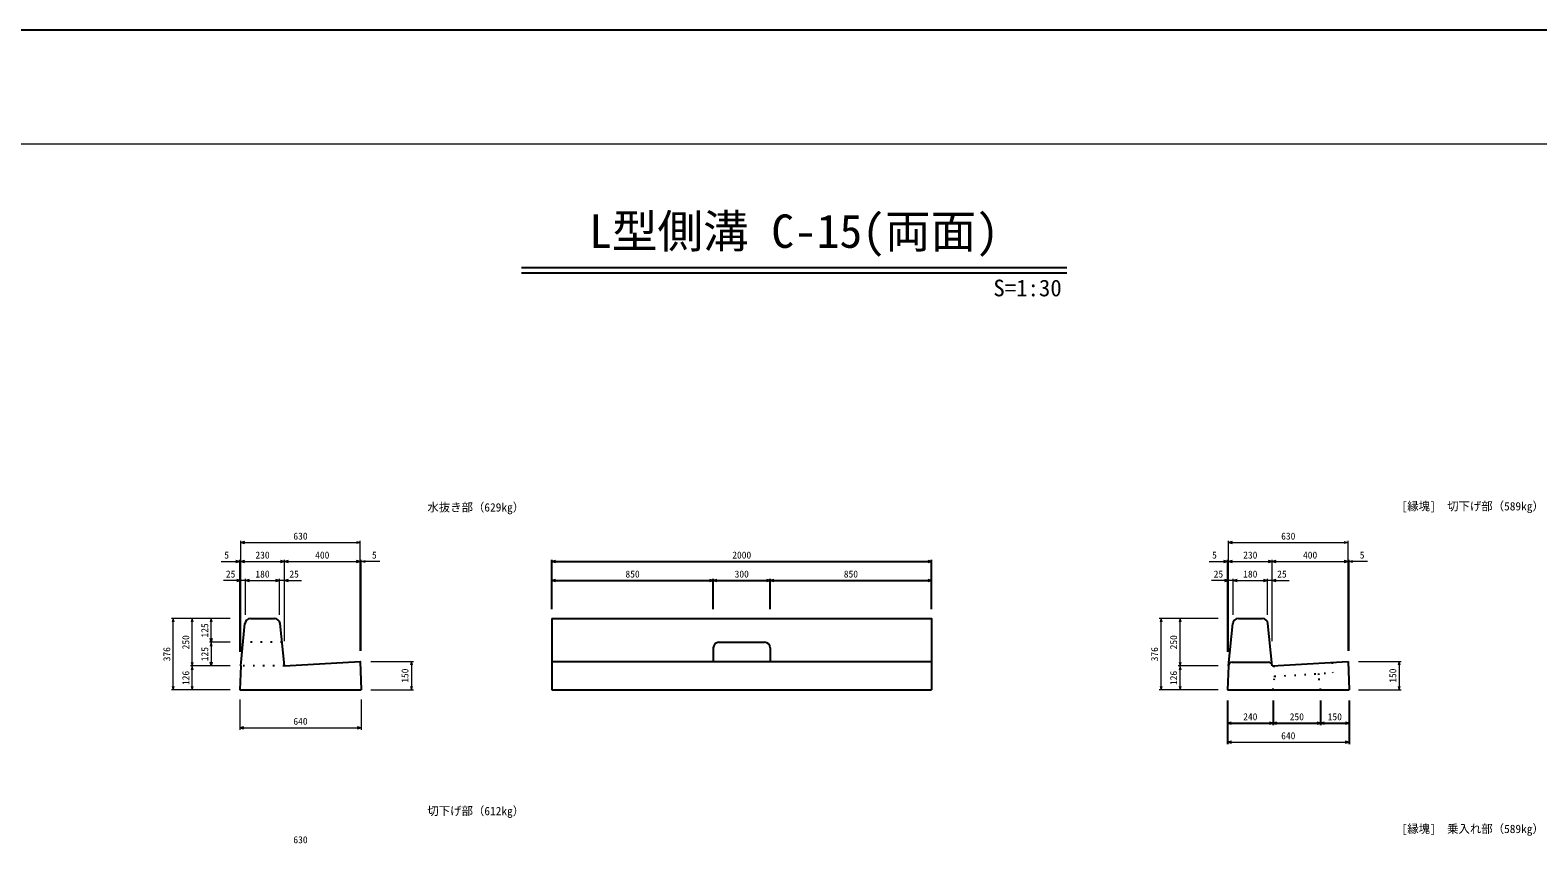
# Model space of a CAD drawing. Units: millimetres, scale not verified. Extents: x -12600 to 12600, y -8910 to 8910.
# Drawn here: x -4024 to 3917, y 4622 to 8910 of the extents above; entities that cross this region are included whole.
import ezdxf
from ezdxf.enums import TextEntityAlignment as Align

# ---------------------------------------------------------------- set-up
doc = ezdxf.new("R2010")
doc.units = ezdxf.units.MM
doc.header["$LTSCALE"] = 30
doc.linetypes.add('DOTTED', pattern=[1.75, 0.25, -1.5])
for name, color, linetype, lineweight in [('0-0_DIM', 7, 'Continuous', 13), ('0-1_Defpoints', 5, 'Continuous', 25), ('0-5_OUTLINE', 3, 'Continuous', 25), ('0-6_OUTLINE2', 4, 'DOTTED', 25), ('0-7_TXT', 7, 'Continuous', 25), ('0-8_WAKU', 3, 'Continuous', 13)]:
    doc.layers.add(name, color=color, linetype=linetype, lineweight=lineweight)
doc.styles.add('ＭＳ ゴシック', font='')
doc.styles.get('ＭＳ ゴシック').set_extended_font_data('MS Gothic')

msp = doc.modelspace()

# ---------------------------------------------------------------- linework, layer by layer
at = {"layer": '0-0_DIM'}
for p, q in [((-2915.43, 5635.02), (-2915.43, 6219.75)), ((-2915.43, 6209.75), (-2285.43, 6209.75)), ((-2285.43, 5639.93), (-2285.43, 6219.75)), ((2287.77, 5635.02), (2287.77, 6219.75)), ((2287.77, 6209.75), (2917.77, 6209.75)), ((2917.77, 5639.93), (2917.77, 6219.75)), ((-2920.43, 5635.02), (-2920.43, 6119.75)), ((-2685.43, 5691.16), (-2685.43, 6119.75)), ((-2280.43, 5639.93), (-2280.43, 6119.75)), ((2282.77, 5635.02), (2282.77, 6119.75)), ((2517.77, 5691.16), (2517.77, 6119.75)), ((2922.77, 5639.93), (2922.77, 6119.75)), ((-3018.13, 6109.75), (-2920.43, 6109.75)), ((-2915.43, 6109.75), (-2685.43, 6109.75)), ((-2685.43, 6109.75), (-2285.43, 6109.75)), ((-2182.73, 6109.75), (-2280.43, 6109.75)), ((2185.07, 6109.75), (2282.77, 6109.75)), ((2287.77, 6109.75), (2517.77, 6109.75)), ((2517.77, 6109.75), (2917.77, 6109.75)), ((3020.47, 6109.75), (2922.77, 6109.75)), ((-2915.43, 6009.75), (-3005.43, 6009.75)), ((-2890.43, 6009.75), (-2915.43, 6009.75)), ((-2890.43, 5829.67), (-2890.43, 6019.75)), ((-2890.43, 6009.75), (-2710.43, 6009.75)), ((-2710.43, 5829.67), (-2710.43, 6019.75)), ((-2685.43, 6009.75), (-2710.43, 6009.75)), ((-2685.43, 6009.75), (-2595.43, 6009.75)), ((2287.77, 6009.75), (2197.77, 6009.75)), ((2312.77, 6009.75), (2287.77, 6009.75)), ((2312.77, 5829.67), (2312.77, 6019.75)), ((2312.77, 6009.75), (2492.77, 6009.75)), ((2492.77, 5829.67), (2492.77, 6019.75)), ((2517.77, 6009.75), (2492.77, 6009.75)), ((2517.77, 6009.75), (2607.77, 6009.75)), ((-2970.43, 5809.75), (-3280.43, 5809.75)), ((-3270.43, 5433.75), (-3270.43, 5809.75)), ((-3170.43, 5559.75), (-3170.43, 5809.75)), ((-3070.43, 5684.75), (-3070.43, 5809.75)), ((2232.77, 5809.75), (1922.77, 5809.75)), ((1932.77, 5433.75), (1932.77, 5809.75)), ((2032.77, 5559.75), (2032.77, 5809.75)), ((-2970.43, 5684.75), (-3080.43, 5684.75)), ((-3070.43, 5684.75), (-3070.43, 5559.75)), ((-2970.43, 5559.75), (-3180.43, 5559.75)), ((-3170.43, 5433.75), (-3170.43, 5559.75)), ((-2230.43, 5583.75), (-2005.82, 5583.75)), ((-2015.82, 5583.75), (-2015.82, 5433.75)), ((2232.77, 5559.75), (2022.77, 5559.75)), ((2032.77, 5433.75), (2032.77, 5559.75)), ((2972.77, 5583.75), (3197.38, 5583.75)), ((3187.38, 5583.75), (3187.38, 5433.75)), ((-2970.43, 5433.75), (-3280.43, 5433.75)), ((-2230.43, 5433.75), (-2005.82, 5433.75)), ((2232.77, 5433.75), (1922.77, 5433.75)), ((2972.77, 5433.75), (3197.38, 5433.75)), ((-2920.43, 5383.75), (-2920.43, 5223.75)), ((-2280.43, 5383.75), (-2280.43, 5223.75)), ((-2920.43, 5233.75), (-2280.43, 5233.75)), ((2282.77, 5157.86), (2922.77, 5157.86))]:
    msp.add_line(p, q, dxfattribs=at)
at = {"layer": '0-0_DIM', "lineweight": 25}
for p, q in [((-1276.1, 5859.75), (-1276.1, 6119.75)), ((723.9, 5859.75), (723.9, 6119.75)), ((-2915.43, 6109.75), (-2920.43, 6109.75)), ((-2285.43, 6109.75), (-2280.43, 6109.75)), ((-1276.1, 6109.75), (723.9, 6109.75)), ((2287.77, 6109.75), (2282.77, 6109.75)), ((2917.77, 6109.75), (2922.77, 6109.75)), ((-1276.1, 6009.75), (-426.1, 6009.75)), ((-426.1, 5859.75), (-426.1, 6019.75)), ((-426.1, 6009.75), (-126.1, 6009.75)), ((-126.1, 5859.75), (-126.1, 6019.75)), ((-126.1, 6009.75), (723.9, 6009.75)), ((2282.77, 5377.86), (2282.77, 5147.86)), ((2522.77, 5377.86), (2522.77, 5247.86)), ((2772.77, 5377.86), (2772.77, 5247.86)), ((2922.77, 5377.86), (2922.77, 5147.86)), ((2282.77, 5257.86), (2522.77, 5257.86)), ((2522.77, 5257.86), (2772.77, 5257.86)), ((2772.77, 5257.86), (2922.77, 5257.86))]:
    msp.add_line(p, q, dxfattribs=at)
at = {"layer": '0-0_DIM'}
for points in [[(-2895.43, 6215.11), (-2915.43, 6209.75), (-2895.43, 6204.39)], [(-2305.43, 6215.11), (-2285.43, 6209.75), (-2305.43, 6204.39)], [(2307.77, 6215.11), (2287.77, 6209.75), (2307.77, 6204.39)], [(2897.77, 6215.11), (2917.77, 6209.75), (2897.77, 6204.39)], [(-2940.43, 6104.39), (-2920.43, 6109.75), (-2940.43, 6115.11)], [(-2895.43, 6115.11), (-2915.43, 6109.75), (-2895.43, 6104.39)], [(-2705.43, 6104.39), (-2685.43, 6109.75), (-2705.43, 6115.11)], [(-2665.43, 6115.11), (-2685.43, 6109.75), (-2665.43, 6104.39)], [(-2305.43, 6104.39), (-2285.43, 6109.75), (-2305.43, 6115.11)], [(-2260.43, 6104.39), (-2280.43, 6109.75), (-2260.43, 6115.11)], [(2262.77, 6104.39), (2282.77, 6109.75), (2262.77, 6115.11)], [(2307.77, 6115.11), (2287.77, 6109.75), (2307.77, 6104.39)], [(2497.77, 6104.39), (2517.77, 6109.75), (2497.77, 6115.11)], [(2537.77, 6115.11), (2517.77, 6109.75), (2537.77, 6104.39)], [(2897.77, 6104.39), (2917.77, 6109.75), (2897.77, 6115.11)], [(2942.77, 6104.39), (2922.77, 6109.75), (2942.77, 6115.11)], [(-2935.43, 6004.39), (-2915.43, 6009.75), (-2935.43, 6015.11)], [(-2870.43, 6015.11), (-2890.43, 6009.75), (-2870.43, 6004.39)], [(-2730.43, 6004.39), (-2710.43, 6009.75), (-2730.43, 6015.11)], [(-2665.43, 6015.11), (-2685.43, 6009.75), (-2665.43, 6004.39)], [(2267.77, 6004.39), (2287.77, 6009.75), (2267.77, 6015.11)], [(2332.77, 6015.11), (2312.77, 6009.75), (2332.77, 6004.39)], [(2472.77, 6004.39), (2492.77, 6009.75), (2472.77, 6015.11)], [(2537.77, 6015.11), (2517.77, 6009.75), (2537.77, 6004.39)], [(-3265.07, 5789.75), (-3270.43, 5809.75), (-3275.79, 5789.75)], [(-3165.07, 5789.75), (-3170.43, 5809.75), (-3175.79, 5789.75)], [(-3065.07, 5789.75), (-3070.43, 5809.75), (-3075.79, 5789.75)], [(1938.13, 5789.75), (1932.77, 5809.75), (1927.41, 5789.75)], [(2038.13, 5789.75), (2032.77, 5809.75), (2027.41, 5789.75)], [(-3065.07, 5704.75), (-3070.43, 5684.75), (-3075.79, 5704.75)], [(-3065.07, 5664.75), (-3070.43, 5684.75), (-3075.79, 5664.75)], [(-3175.79, 5579.75), (-3170.43, 5559.75), (-3165.07, 5579.75)], [(-3165.07, 5539.75), (-3170.43, 5559.75), (-3175.79, 5539.75)], [(-3065.07, 5579.75), (-3070.43, 5559.75), (-3075.79, 5579.75)], [(-2010.46, 5563.75), (-2015.82, 5583.75), (-2021.18, 5563.75)], [(2027.41, 5579.75), (2032.77, 5559.75), (2038.13, 5579.75)], [(2038.13, 5539.75), (2032.77, 5559.75), (2027.41, 5539.75)], [(3192.74, 5563.75), (3187.38, 5583.75), (3182.02, 5563.75)], [(-3275.79, 5453.75), (-3270.43, 5433.75), (-3265.07, 5453.75)], [(-3175.79, 5453.75), (-3170.43, 5433.75), (-3165.07, 5453.75)], [(-2021.18, 5453.75), (-2015.82, 5433.75), (-2010.46, 5453.75)], [(1927.41, 5453.75), (1932.77, 5433.75), (1938.13, 5453.75)], [(2027.41, 5453.75), (2032.77, 5433.75), (2038.13, 5453.75)], [(3182.02, 5453.75), (3187.38, 5433.75), (3192.74, 5453.75)], [(-2900.43, 5239.11), (-2920.43, 5233.75), (-2900.43, 5228.39)], [(-2300.43, 5228.39), (-2280.43, 5233.75), (-2300.43, 5239.11)], [(2302.77, 5163.22), (2282.77, 5157.86), (2302.77, 5152.5)], [(2902.77, 5152.5), (2922.77, 5157.86), (2902.77, 5163.22)]]:
    msp.add_lwpolyline(points, dxfattribs=at)
at = {"layer": '0-0_DIM', "lineweight": 25}
for points in [[(-1256.1, 6104.39), (-1276.1, 6109.75), (-1256.1, 6115.11)], [(703.9, 6115.11), (723.9, 6109.75), (703.9, 6104.39)], [(-1256.1, 6004.39), (-1276.1, 6009.75), (-1256.1, 6015.11)], [(-446.1, 6015.11), (-426.1, 6009.75), (-446.1, 6004.39)], [(-406.1, 6004.39), (-426.1, 6009.75), (-406.1, 6015.11)], [(-146.1, 6015.11), (-126.1, 6009.75), (-146.1, 6004.39)], [(-106.1, 6004.39), (-126.1, 6009.75), (-106.1, 6015.11)], [(703.9, 6015.11), (723.9, 6009.75), (703.9, 6004.39)], [(2302.77, 5252.5), (2282.77, 5257.86), (2302.77, 5263.22)], [(2502.77, 5263.22), (2522.77, 5257.86), (2502.77, 5252.5)], [(2542.77, 5252.5), (2522.77, 5257.86), (2542.77, 5263.22)], [(2752.77, 5263.22), (2772.77, 5257.86), (2752.77, 5252.5)], [(2792.77, 5252.5), (2772.77, 5257.86), (2792.77, 5263.22)], [(2902.77, 5263.22), (2922.77, 5257.86), (2902.77, 5252.5)]]:
    msp.add_lwpolyline(points, dxfattribs=at)
at = {"layer": '0-1_Defpoints'}
msp.add_lwpolyline([(-12600, -8910), (12600, -8910), (12600, 8910), (-12600, 8910)], close=True, dxfattribs=at)
at = {"layer": '0-5_OUTLINE'}
for p, q in [((-2863.28, 5809.75), (-2737.58, 5809.75)), ((-1276.1, 5809.75), (-1276.1, 5433.75)), ((2339.92, 5809.75), (2465.62, 5809.75)), ((-2915.43, 5559.75), (-2893.13, 5782.73)), ((-2685.43, 5559.75), (-2707.73, 5782.73)), ((2287.77, 5559.75), (2310.07, 5782.73)), ((2517.77, 5559.75), (2495.47, 5782.73)), ((-426.1, 5654.75), (-426.1, 5583.75)), ((-396.1, 5684.75), (-156.1, 5684.75)), ((-126.1, 5654.75), (-126.1, 5583.75)), ((-2915.43, 5559.75), (-2920.43, 5433.75)), ((-1276.1, 5583.75), (723.9, 5583.75)), ((2287.77, 5559.75), (2282.77, 5433.75)), ((2307.87, 5579.75), (2497.67, 5579.75)), ((2517.77, 5559.75), (2917.77, 5583.75)), ((2917.77, 5583.75), (2922.77, 5433.75)), ((-2920.43, 5433.75), (-2280.43, 5433.75)), ((-1276.1, 5433.75), (723.9, 5433.75)), ((2282.77, 5433.75), (2922.77, 5433.75))]:
    msp.add_line(p, q, dxfattribs=at)
for points in [[(-1276.1, 5809.75), (723.9, 5809.75), (723.9, 5433.75)], [(-2685.43, 5559.75), (-2285.43, 5583.75), (-2280.43, 5433.75)]]:
    msp.add_lwpolyline(points, dxfattribs=at)
for centre, radius, start, end in [((-2863.28, 5779.75), 30, 90, 177.2835), ((-2737.58, 5779.75), 30, 5.71059, 88.37304), ((2339.92, 5779.75), 30, 90, 177.28349), ((2465.62, 5779.75), 30, 5.71059, 88.37303), ((-396.1, 5654.75), 30, 90, 180), ((-156.1, 5654.75), 30, 0, 90), ((2307.87, 5559.75), 20, 90, 180), ((2497.67, 5559.75), 20, 5.71059, 90)]:
    msp.add_arc(centre, radius, start, end, dxfattribs=at)
at = {"layer": '0-6_OUTLINE2'}
for p, q in [((-2697.93, 5684.75), (-2902.93, 5684.75)), ((-2685.43, 5559.75), (-2915.43, 5559.75)), ((2526.75, 5560.29), (2530.4, 5499.4)), ((2833.2, 5578.67), (2836.49, 5523.77)), ((2522.77, 5433.75), (2530.4, 5499.4)), ((2530.05, 5505.38), (2836.49, 5523.77)), ((2761.63, 5519.28), (2761.99, 5513.29)), ((2772.77, 5433.75), (2761.99, 5513.29))]:
    msp.add_line(p, q, dxfattribs=at)
at = {"layer": '0-7_TXT'}
for p, q in [((-1436.12, 7660), (1436.12, 7660)), ((-1436.12, 7631.2), (1436.12, 7631.2))]:
    msp.add_line(p, q, dxfattribs=at)
at = {"layer": '0-8_WAKU'}
msp.add_lwpolyline([(-12000, -8310), (12000, -8310), (12000, 8310), (-12000, 8310)], close=True, dxfattribs=at)

# ---------------------------------------------------------------- texts
at = {"layer": '0-0_DIM', "style": 'ＭＳ ゴシック'}
for s, p in [('630', (-2637.93, 6214.75)), ('630', (2565.27, 6214.75)), ('5', (-3001.89, 6114.75)), ('230', (-2837.93, 6114.75)), ('400', (-2522.93, 6114.75)), ('5', (-2223.98, 6114.75)), ('2000', (-326.1, 6114.75)), ('5', (2201.31, 6114.75)), ('230', (2365.27, 6114.75)), ('400', (2680.27, 6114.75)), ('5', (2979.23, 6114.75)), ('25', (-2993.41, 6014.62)), ('180', (-2837.93, 6014.75)), ('25', (-2658.89, 6014.62)), ('850', (-888.6, 6014.75)), ('300', (-313.6, 6014.75)), ('850', (261.4, 6014.75)), ('25', (2209.79, 6014.62)), ('180', (2365.27, 6014.75)), ('25', (2544.31, 6014.62)), ('640', (-2637.93, 5238.75)), ('240', (2365.27, 5262.86)), ('250', (2610.27, 5262.86)), ('150', (2810.27, 5262.86)), ('640', (2565.27, 5162.86)), ('630', (-2637.93, 4614.75))]:
    msp.add_text(s, height=36.66, dxfattribs=at).set_placement(p, align=Align.BOTTOM_LEFT)
for s, p in [('250', (-3175.43, 5647.25)), ('125', (-3075.43, 5709.75)), ('250', (2027.77, 5647.25)), ('376', (-3275.43, 5584.25)), ('125', (-3075.43, 5584.75)), ('376', (1927.77, 5584.25)), ('126', (-3175.43, 5459.25)), ('150', (-2020.82, 5471.25)), ('126', (2027.77, 5459.25)), ('150', (3182.38, 5471.25))]:
    msp.add_text(s, height=36.66, rotation=90, dxfattribs=at).set_placement(p, align=Align.BOTTOM_LEFT)
at = {"layer": '0-7_TXT', "style": 'ＭＳ ゴシック'}
for s, height, p in [('L型側溝 C-15(両面)', 176, (-1080, 7710)), ('S', 87.98, (1049.39, 7480.96)), ('=', 87.98, (1109.39, 7480.96)), ('1', 87.98, (1169.39, 7480.96)), (':', 87.98, (1229.39, 7480.96)), ('3', 87.98, (1289.39, 7480.96)), ('0', 87.98, (1349.39, 7480.96)), ('水抜き部（629kg）', 43.99, (-1931.93, 6360.28)), ('[縁塊]\u3000切下げ部（589kg）', 43.99, (3199.53, 6366.16)), ('切下げ部（612kg）', 43.99, (-1931.94, 4760.28)), ('[縁塊]\u3000乗入れ部（589kg）', 43.99, (3199.53, 4666.16))]:
    msp.add_text(s, height=height, dxfattribs=at).set_placement(p, align=Align.BOTTOM_LEFT)

doc.saveas('drawing.dxf')
